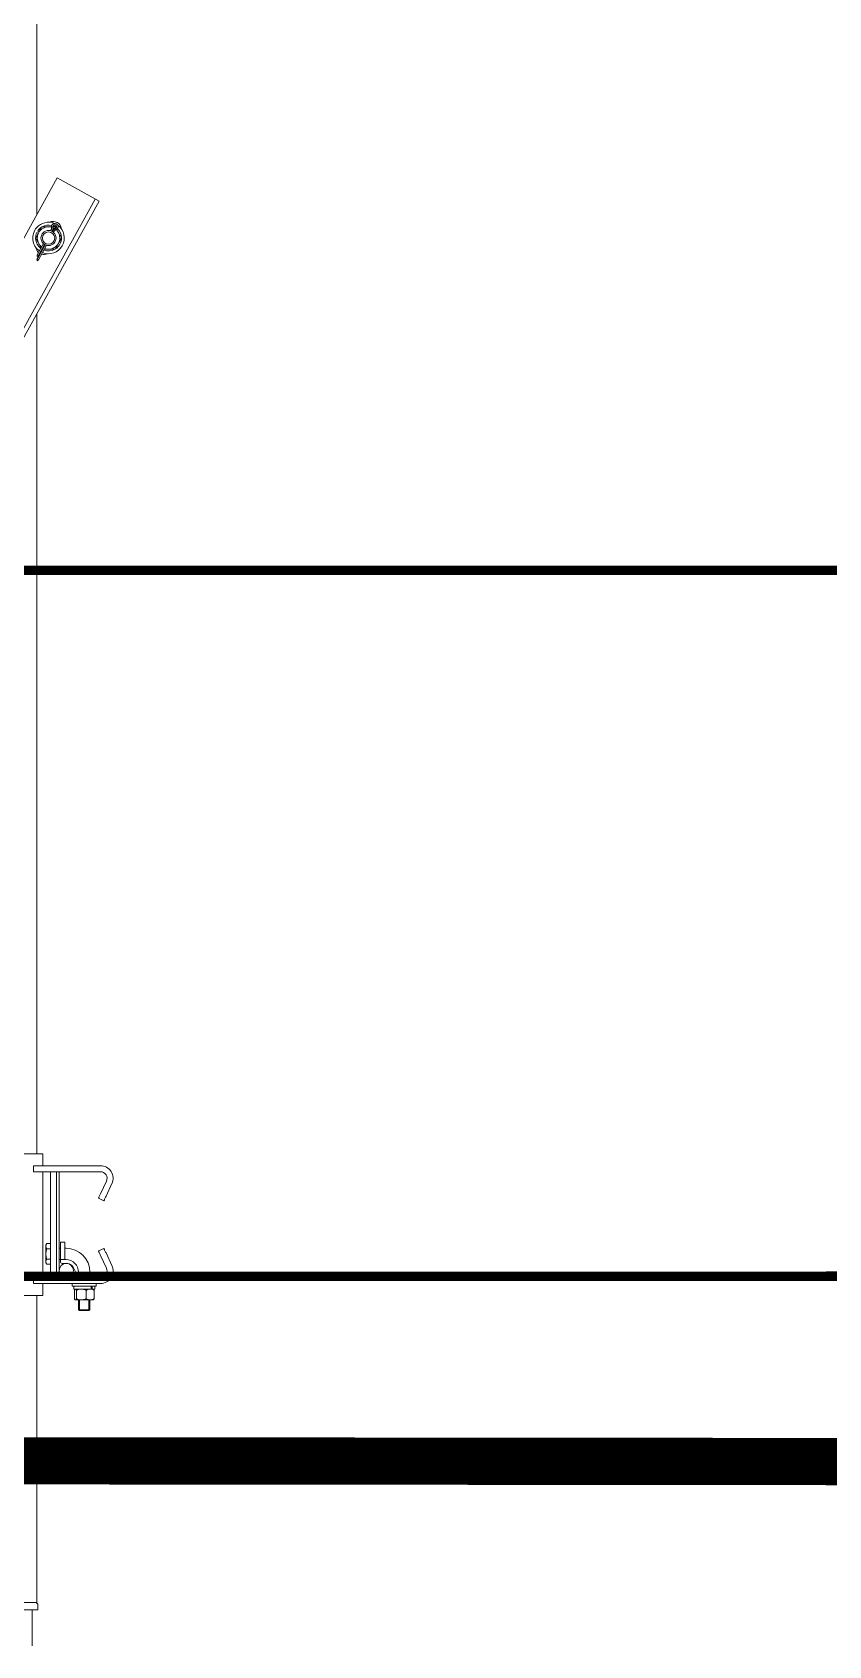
# Model space of a CAD drawing. Header units: millimetres. Extents: x -37020 to 35906, y -101 to 52234.
# Drawn here: x -281.232 to -280.388, y 326.005 to 327.713 of the extents above; entities that cross this region are included whole.
import ezdxf

# ---------------------------------------------------------------- set-up
doc = ezdxf.new("R2010")
doc.units = ezdxf.units.MM
doc.linetypes.add('TRAZO_Y_PUNTO2', pattern=[12.7, 6.35, -3.175, 0, -3.175])
for name, color, linetype in [('Catenaria', 2, 'Continuous'), ('ME-RIELES', 240, 'TRAZO_Y_PUNTO2'), ('Porticos existentes lado puente', 5, 'Continuous')]:
    doc.layers.add(name, color=color, linetype=linetype)

msp = doc.modelspace()

# ---------------------------------------------------------------- linework, layer by layer
at = {"color": 251, "linetype": 'Continuous', "lineweight": 15}
for p, q in [((-281.2272, 327.5194), (-281.2272, 328.3125)), ((-281.2055, 327.5586), (-281.8115, 326.4653)), ((-281.1611, 327.5339), (-281.2055, 327.5586)), ((-281.1653, 327.5362), (-281.7713, 326.443)), ((-281.1611, 327.5339), (-281.7671, 326.4407)), ((-281.2115, 327.5063), (-281.2114, 327.5063)), ((-281.2114, 327.5063), (-281.2111, 327.5064)), ((-281.2111, 327.5064), (-281.2106, 327.5065)), ((-281.2106, 327.5065), (-281.21, 327.5066)), ((-281.21, 327.5066), (-281.21, 327.5066)), ((-281.21, 327.5066), (-281.2099, 327.5066)), ((-281.2099, 327.5066), (-281.2098, 327.5066)), ((-281.2098, 327.5066), (-281.2098, 327.5066)), ((-281.2098, 327.5066), (-281.2097, 327.5066)), ((-281.208, 327.5071), (-281.2097, 327.507)), ((-281.2097, 327.5066), (-281.2097, 327.5067)), ((-281.2097, 327.5067), (-281.2097, 327.5067)), ((-281.2097, 327.5066), (-281.2097, 327.5066)), ((-281.2089, 327.5055), (-281.2096, 327.5058)), ((-281.2095, 327.5077), (-281.2085, 327.5073)), ((-281.2083, 327.5051), (-281.2089, 327.5055)), ((-281.2085, 327.5073), (-281.2084, 327.5072)), ((-281.2078, 327.5069), (-281.2067, 327.5061)), ((-281.2074, 327.5053), (-281.2075, 327.5054)), ((-281.2075, 327.5054), (-281.2075, 327.5054)), ((-281.2075, 327.5054), (-281.2075, 327.5054)), ((-281.2075, 327.5054), (-281.2075, 327.5054)), ((-281.2074, 327.5052), (-281.2074, 327.5053)), ((-281.2074, 327.5053), (-281.2074, 327.5053)), ((-281.2074, 327.5051), (-281.2074, 327.5052)), ((-281.2074, 327.5052), (-281.2074, 327.5052)), ((-281.2071, 327.5045), (-281.2074, 327.5051)), ((-281.2067, 327.5061), (-281.2066, 327.5061)), ((-281.2256, 327.5), (-281.2271, 327.5007)), ((-281.2186, 327.488), (-281.227, 327.4727)), ((-281.2182, 327.4879), (-281.2269, 327.4722)), ((-281.2267, 327.4771), (-281.2201, 327.4891)), ((-281.2246, 327.5016), (-281.2261, 327.5026)), ((-281.2189, 327.4882), (-281.2256, 327.476)), ((-281.2186, 327.488), (-281.2251, 327.4762)), ((-281.2125, 327.5027), (-281.2118, 327.504)), ((-281.2118, 327.504), (-281.2105, 327.5032)), ((-281.2105, 327.5032), (-281.2111, 327.5022)), ((-281.2102, 327.5031), (-281.2108, 327.502)), ((-281.2102, 327.5031), (-281.2108, 327.502)), ((-281.2105, 327.5032), (-281.2102, 327.5031)), ((-281.2099, 327.5029), (-281.2105, 327.5019)), ((-281.2099, 327.5029), (-281.2102, 327.5031)), ((-281.2086, 327.5022), (-281.2099, 327.5029)), ((-281.2086, 327.5022), (-281.2093, 327.5009)), ((-281.207, 327.5041), (-281.2071, 327.5045)), ((-281.2069, 327.5038), (-281.207, 327.5041)), ((-281.2068, 327.5037), (-281.2069, 327.5038)), ((-281.227, 327.4726), (-281.227, 327.4727)), ((-281.227, 327.4727), (-281.227, 327.4727)), ((-281.227, 327.4727), (-281.227, 327.4727)), ((-281.227, 327.4727), (-281.227, 327.4727)), ((-281.227, 327.4725), (-281.227, 327.4726)), ((-281.227, 327.4726), (-281.227, 327.4726)), ((-281.227, 327.4724), (-281.227, 327.4725)), ((-281.227, 327.4723), (-281.227, 327.4724)), ((-281.2269, 327.4722), (-281.227, 327.4723)), ((-281.227, 327.4723), (-281.227, 327.4723)), ((-281.2269, 327.4718), (-281.2269, 327.4722)), ((-281.2268, 327.4714), (-281.2269, 327.4718)), ((-281.2267, 327.471), (-281.2268, 327.4714)), ((-281.2267, 327.4771), (-281.2267, 327.477)), ((-281.2267, 327.477), (-281.2267, 327.4769)), ((-281.2267, 327.4769), (-281.2267, 327.4765)), ((-281.2267, 327.4765), (-281.2267, 327.4761)), ((-281.2267, 327.4761), (-281.2267, 327.4756)), ((-281.2267, 327.4756), (-281.2264, 327.4757)), ((-281.2263, 327.4713), (-281.2267, 327.471)), ((-281.2264, 327.4757), (-281.226, 327.4759)), ((-281.2259, 327.4715), (-281.2263, 327.4713)), ((-281.226, 327.4759), (-281.2256, 327.476)), ((-281.2257, 327.4717), (-281.2259, 327.4715)), ((-281.2255, 327.4718), (-281.2257, 327.4717)), ((-281.2256, 327.476), (-281.2256, 327.4761)), ((-281.2256, 327.4761), (-281.2255, 327.4761)), ((-281.2255, 327.4761), (-281.2254, 327.4761)), ((-281.2254, 327.4718), (-281.2255, 327.4718)), ((-281.2168, 327.4873), (-281.2254, 327.4718)), ((-281.2254, 327.4761), (-281.2253, 327.4761)), ((-281.2253, 327.4761), (-281.2253, 327.4762)), ((-281.2253, 327.4762), (-281.2252, 327.4762)), ((-281.2252, 327.4762), (-281.2252, 327.4762)), ((-281.2252, 327.4762), (-281.2251, 327.4762)), ((-281.2251, 327.4762), (-281.2251, 327.4762)), ((-281.2251, 327.4762), (-281.2251, 327.4762)), ((-281.2272, 326.5255), (-281.2272, 327.4147)), ((-281.2874, 326.5255), (-281.2209, 326.5255)), ((-281.2209, 326.5129), (-281.2209, 326.5255)), ((-281.2307, 326.5129), (-281.2307, 326.5065)), ((-281.1597, 326.5129), (-281.2307, 326.5129)), ((-281.1597, 326.5065), (-281.2307, 326.5065)), ((-281.2209, 326.3945), (-281.2209, 326.5065)), ((-281.2125, 326.5065), (-281.2125, 326.3945)), ((-281.2064, 326.3945), (-281.2064, 326.5065)), ((-281.2034, 326.3945), (-281.2034, 326.5065)), ((-281.1613, 326.4796), (-281.161, 326.4802)), ((-281.161, 326.4802), (-281.1607, 326.4809)), ((-281.1607, 326.4809), (-281.1603, 326.4816)), ((-281.1603, 326.4816), (-281.16, 326.4824)), ((-281.16, 326.4824), (-281.1596, 326.4832)), ((-281.1596, 326.4832), (-281.1534, 326.4966)), ((-281.1538, 326.4806), (-281.1542, 326.4797)), ((-281.1476, 326.4939), (-281.1538, 326.4806)), ((-281.1618, 326.4785), (-281.1617, 326.4787)), ((-281.1618, 326.4784), (-281.1618, 326.4785)), ((-281.1561, 326.4758), (-281.1618, 326.4784)), ((-281.1617, 326.4787), (-281.1615, 326.4791)), ((-281.1615, 326.4791), (-281.1613, 326.4796)), ((-281.156, 326.4758), (-281.1561, 326.4758)), ((-281.1559, 326.4761), (-281.156, 326.4758)), ((-281.1558, 326.4764), (-281.1559, 326.4761)), ((-281.1555, 326.4769), (-281.1558, 326.4764)), ((-281.1553, 326.4775), (-281.1555, 326.4769)), ((-281.1549, 326.4782), (-281.1553, 326.4775)), ((-281.1546, 326.4789), (-281.1549, 326.4782)), ((-281.1542, 326.4797), (-281.1546, 326.4789)), ((-281.2166, 326.4304), (-281.2175, 326.4289)), ((-281.2175, 326.4277), (-281.2175, 326.4289)), ((-281.2166, 326.4304), (-281.2125, 326.4304)), ((-281.1974, 326.4319), (-281.2022, 326.4319)), ((-281.2022, 326.4134), (-281.2022, 326.4319)), ((-281.1974, 326.4134), (-281.1974, 326.4319)), ((-281.2175, 326.4194), (-281.2175, 326.4277)), ((-281.2175, 326.4112), (-281.2175, 326.4194)), ((-281.2166, 326.4249), (-281.2125, 326.4249)), ((-281.2166, 326.414), (-281.2125, 326.414)), ((-281.2022, 326.4254), (-281.2034, 326.4254)), ((-281.2034, 326.4134), (-281.2022, 326.4134)), ((-281.1962, 326.4134), (-281.2022, 326.4134)), ((-281.2022, 326.4134), (-281.2022, 326.4115)), ((-281.1974, 326.4134), (-281.2022, 326.4134)), ((-281.1962, 326.4254), (-281.1974, 326.4254)), ((-281.1618, 326.4226), (-281.1561, 326.4253)), ((-281.1618, 326.4225), (-281.1618, 326.4226)), ((-281.1617, 326.4223), (-281.1618, 326.4225)), ((-281.1615, 326.422), (-281.1617, 326.4223)), ((-281.1613, 326.4215), (-281.1615, 326.422)), ((-281.161, 326.4209), (-281.1613, 326.4215)), ((-281.1607, 326.4202), (-281.161, 326.4209)), ((-281.1603, 326.4194), (-281.1607, 326.4202)), ((-281.16, 326.4186), (-281.1603, 326.4194)), ((-281.1596, 326.4178), (-281.16, 326.4186)), ((-281.1534, 326.4045), (-281.1596, 326.4178)), ((-281.1561, 326.4253), (-281.156, 326.4252)), ((-281.156, 326.4252), (-281.1559, 326.425)), ((-281.1559, 326.425), (-281.1558, 326.4246)), ((-281.1558, 326.4246), (-281.1555, 326.4242)), ((-281.1555, 326.4242), (-281.1553, 326.4236)), ((-281.1553, 326.4236), (-281.1549, 326.4229)), ((-281.1549, 326.4229), (-281.1546, 326.4221)), ((-281.1546, 326.4221), (-281.1542, 326.4213)), ((-281.1542, 326.4213), (-281.1538, 326.4205)), ((-281.1538, 326.4205), (-281.1476, 326.4072)), ((-281.2307, 326.3882), (-281.2307, 326.3945)), ((-281.1597, 326.3945), (-281.2307, 326.3945)), ((-281.2175, 326.4099), (-281.2175, 326.4112)), ((-281.2175, 326.4099), (-281.2166, 326.4085)), ((-281.2166, 326.4085), (-281.2125, 326.4085)), ((-281.2002, 326.4095), (-281.1962, 326.4095)), ((-281.1962, 326.4095), (-281.1959, 326.4095)), ((-281.185, 326.4001), (-281.1829, 326.4001)), ((-281.1829, 326.4001), (-281.1829, 326.3945)), ((-281.1709, 326.4001), (-281.1829, 326.4001)), ((-281.1819, 326.4001), (-281.1819, 326.3945)), ((-281.1719, 326.3945), (-281.1719, 326.4001)), ((-281.1709, 326.3945), (-281.1709, 326.4001)), ((-281.1597, 326.3882), (-281.2307, 326.3882)), ((-281.2209, 326.3755), (-281.2209, 326.3882)), ((-281.1896, 326.3882), (-281.1896, 326.3854)), ((-281.1642, 326.3854), (-281.1896, 326.3854)), ((-281.1879, 326.3854), (-281.1879, 326.3822)), ((-281.1696, 326.3822), (-281.1879, 326.3822)), ((-281.1873, 326.3809), (-281.1873, 326.3721)), ((-281.1864, 326.3822), (-281.1866, 326.382)), ((-281.1851, 326.3809), (-281.1851, 326.3721)), ((-281.1747, 326.3809), (-281.1747, 326.3721)), ((-281.1696, 326.3822), (-281.1696, 326.3854)), ((-281.1696, 326.3822), (-281.1684, 326.3822)), ((-281.1684, 326.3822), (-281.1684, 326.3854)), ((-281.1658, 326.3822), (-281.1684, 326.3822)), ((-281.1671, 326.382), (-281.1673, 326.3822)), ((-281.1664, 326.3809), (-281.1664, 326.3721)), ((-281.1658, 326.3822), (-281.1658, 326.3854)), ((-281.1642, 326.3854), (-281.1642, 326.3882)), ((-281.2874, 326.3755), (-281.2209, 326.3755)), ((-281.2272, 326.0505), (-281.2272, 326.3755)), ((-281.1866, 326.371), (-281.1864, 326.3708)), ((-281.1864, 326.3708), (-281.1862, 326.3708)), ((-281.1862, 326.3708), (-281.1799, 326.3708)), ((-281.1829, 326.3708), (-281.1829, 326.3604)), ((-281.1829, 326.3604), (-281.1819, 326.3594)), ((-281.1829, 326.3604), (-281.1709, 326.3604)), ((-281.1819, 326.3708), (-281.1819, 326.3604)), ((-281.1799, 326.3708), (-281.1706, 326.3708)), ((-281.1719, 326.3604), (-281.1719, 326.3708)), ((-281.1719, 326.3594), (-281.1709, 326.3604)), ((-281.1709, 326.3604), (-281.1709, 326.3708)), ((-281.1706, 326.3708), (-281.1673, 326.3708)), ((-281.1673, 326.3708), (-281.1671, 326.371)), ((-281.1719, 326.3594), (-281.1819, 326.3594)), ((-281.2269, 326.0425), (-281.2879, 326.0425)), ((-281.2875, 326.0505), (-281.2272, 326.0505)), ((-281.232, 326.0047), (-281.232, 326.0425)), ((-281.2259, 326.0485), (-281.2279, 326.0505)), ((-281.2259, 326.0435), (-281.2259, 326.0485))]:
    msp.add_line(p, q, dxfattribs=at)
for centre, radius in [((-281.2147, 327.495), 0.008), ((-281.2147, 327.495), 0.0065), ((-281.1959, 326.402), 0.0075)]:
    msp.add_circle(centre, radius, dxfattribs=at)
for centre, radius, start, end in [((-281.2147, 327.495), 0.0167, 138.7644, 234.6254), ((-281.2147, 327.495), 0.0167, 67.9875, 138.7644), ((-281.2147, 327.495), 0.0137, 122.4862, 146.5), ((-281.2147, 327.495), 0.0119, 91, 151), ((-281.2147, 327.495), 0.0137, 75.7563, 119.2878), ((-281.2147, 327.495), 0.0167, 247.3746, 54.0125), ((-281.2147, 327.495), 0.0119, 74.7098, 91), ((-281.2098, 327.5038), 0.00875, 6.2791, 115.7209), ((-281.2148, 327.5056), 0.00336, 331, 11.7336), ((-281.2081, 327.507), 0.00351, 331, 191.7336), ((-281.2148, 327.5056), 0.00485, 331, 11.7336), ((-281.2148, 327.5056), 0.00521, 331, 11.7336), ((-281.2057, 327.5005), 0.00521, 110.2664, 151), ((-281.2081, 327.507), 0.00203, 290.2664, 191.7336), ((-281.2057, 327.5005), 0.00485, 110.2664, 151), ((-281.2081, 327.507), 0.00167, 290.2664, 191.7336), ((-281.2081, 327.507), 0.00351, 290.2664, 331), ((-281.2147, 327.495), 0.0137, 1.9308, 46.2437), ((-281.2147, 327.495), 0.0137, 155.5, 179.8653), ((-281.2147, 327.495), 0.0137, 182.5777, 233.2411), ((-281.2147, 327.495), 0.0119, 151, 211), ((-281.2147, 327.495), 0.0119, 211, 232.0659), ((-281.2147, 327.495), 0.0119, 271, 331), ((-281.2057, 327.5005), 0.00336, 110.2664, 151), ((-281.2147, 327.495), 0.0137, 302.0287, 0.4601), ((-281.2147, 327.495), 0.0119, 31, 47.2902), ((-281.2147, 327.495), 0.0119, 331, 31), ((-281.2195, 327.4863), 0.00875, 186.2791, 228.7939), ((-281.2195, 327.4863), 0.00875, 253.2061, 295.7209), ((-281.2147, 327.495), 0.0137, 248.7588, 299.5024), ((-281.2147, 327.495), 0.0119, 249.9341, 271), ((-281.1597, 326.4995), 0.0134, 335, 90), ((-281.1597, 326.4995), 0.007, 335, 90), ((-281.2002, 326.4115), 0.002, 180, 270), ((-281.1962, 326.4001), 0.0253, 0, 90), ((-281.1962, 326.4001), 0.0133, 0, 90), ((-281.1962, 326.4001), 0.00939, 10.1106, 89.128), ((-281.185, 326.4021), 0.002, 190.1131, 270), ((-281.1597, 326.4015), 0.0134, 270, 25), ((-281.1597, 326.4015), 0.007, 270, 25), ((-281.2269, 326.0435), 0.001, 270, 0)]:
    msp.add_arc(centre, radius, start, end, dxfattribs=at)
for points, knots in [([(-281.2218, 327.5068), (-281.2223, 327.5059), (-281.2233, 327.504), (-281.2245, 327.5019), (-281.2251, 327.5008), (-281.2251, 327.5008)], [0, 0, 0, 0, 0.4845457, 0.9867481, 1, 1, 1, 1]), ([(-281.2149, 327.5069), (-281.215, 327.5069), (-281.2161, 327.5069), (-281.218, 327.5069), (-281.2201, 327.5069), (-281.2214, 327.5068), (-281.2218, 327.5068)], [0, 0, 0, 0, 0.066921, 0.435837, 0.815266, 1, 1, 1, 1]), ([(-281.2115, 327.507), (-281.2118, 327.507), (-281.2129, 327.507), (-281.214, 327.507), (-281.2149, 327.5069)], [0, 0, 0, 0, 0.2287917, 1, 1, 1, 1]), ([(-281.2071, 327.5056), (-281.2072, 327.5058), (-281.2075, 327.5063), (-281.2078, 327.5067), (-281.208, 327.5071)], [0, 0, 0, 0, 0.32141, 1, 1, 1, 1]), ([(-281.2251, 327.5008), (-281.2256, 327.5), (-281.2265, 327.4983), (-281.2276, 327.4963), (-281.2283, 327.4951), (-281.2284, 327.4948)], [0, 0, 0, 0, 0.406636, 0.827972, 1, 1, 1, 1]), ([(-281.2284, 327.4948), (-281.2279, 327.4939), (-281.2268, 327.492), (-281.2255, 327.49), (-281.2249, 327.4889), (-281.2249, 327.4889)], [0, 0, 0, 0, 0.484546, 0.986748, 1, 1, 1, 1]), ([(-281.2249, 327.4889), (-281.2244, 327.4881), (-281.2236, 327.4867), (-281.2228, 327.4854), (-281.2224, 327.4848)], [0, 0, 0, 0, 0.597277, 1, 1, 1, 1]), ([(-281.2076, 327.4832), (-281.2071, 327.4842), (-281.206, 327.4861), (-281.2049, 327.4882), (-281.2043, 327.4892), (-281.2043, 327.4893)], [0, 0, 0, 0, 0.484547, 0.986748, 1, 1, 1, 1]), ([(-281.2045, 327.5012), (-281.205, 327.502), (-281.2056, 327.503), (-281.2061, 327.5039), (-281.2062, 327.5041)], [0, 0, 0, 0, 0.847161, 1, 1, 1, 1]), ([(-281.2009, 327.4953), (-281.2015, 327.4962), (-281.2026, 327.4981), (-281.2038, 327.5001), (-281.2045, 327.5011), (-281.2045, 327.5012)], [0, 0, 0, 0, 0.4845457, 0.9867486, 1, 1, 1, 1]), ([(-281.2043, 327.4893), (-281.2038, 327.4901), (-281.2028, 327.4918), (-281.2017, 327.4938), (-281.2011, 327.4949), (-281.2009, 327.4953)], [0, 0, 0, 0, 0.406635, 0.827972, 1, 1, 1, 1]), ([(-281.2145, 327.4831), (-281.2146, 327.4831), (-281.2157, 327.4831), (-281.2173, 327.4831), (-281.2187, 327.4831), (-281.2192, 327.483)], [0, 0, 0, 0, 0.098345, 0.64049, 1, 1, 1, 1]), ([(-281.2076, 327.4832), (-281.2082, 327.4832), (-281.2096, 327.4832), (-281.2119, 327.4832), (-281.2136, 327.4831), (-281.2145, 327.4831)], [0, 0, 0, 0, 0.265444, 0.628072, 1, 1, 1, 1]), ([(-281.2175, 326.4277), (-281.2175, 326.4277), (-281.2175, 326.4282), (-281.2173, 326.4292), (-281.2168, 326.43), (-281.2166, 326.4304)], [0, 0, 0, 0, 0.070092, 0.530785, 1, 1, 1, 1]), ([(-281.2166, 326.4249), (-281.2169, 326.4254), (-281.2173, 326.4263), (-281.2174, 326.4272), (-281.2175, 326.4277)], [0, 0, 0, 0, 0.495458, 1, 1, 1, 1]), ([(-281.2175, 326.4194), (-281.2174, 326.4209), (-281.2172, 326.4228), (-281.2167, 326.4246), (-281.2166, 326.4249)], [0, 0, 0, 0, 0.805745, 1, 1, 1, 1]), ([(-281.2166, 326.414), (-281.217, 326.4154), (-281.2174, 326.4172), (-281.2175, 326.419), (-281.2175, 326.4194)], [0, 0, 0, 0, 0.781278, 1, 1, 1, 1]), ([(-281.2175, 326.4112), (-281.2175, 326.4113), (-281.2175, 326.4118), (-281.2173, 326.4127), (-281.2168, 326.4135), (-281.2166, 326.414)], [0, 0, 0, 0, 0.070092, 0.5307855, 1, 1, 1, 1]), ([(-281.2166, 326.4085), (-281.2169, 326.4089), (-281.2173, 326.4098), (-281.2174, 326.4107), (-281.2175, 326.4112)], [0, 0, 0, 0, 0.495458, 1, 1, 1, 1]), ([(-281.1873, 326.3809), (-281.1871, 326.3813), (-281.1869, 326.3818), (-281.1867, 326.3819), (-281.1866, 326.382)], [0, 0, 0, 0, 0.737305, 1, 1, 1, 1]), ([(-281.1862, 326.3822), (-281.186, 326.3822), (-281.1857, 326.3821), (-281.1854, 326.3815), (-281.1852, 326.3811), (-281.1851, 326.3809)], [0, 0, 0, 0, 0.406292, 0.82727, 1, 1, 1, 1]), ([(-281.1851, 326.3809), (-281.1847, 326.3811), (-281.1836, 326.3816), (-281.1819, 326.3821), (-281.1806, 326.3822), (-281.1799, 326.3822)], [0, 0, 0, 0, 0.26546, 0.628076, 1, 1, 1, 1]), ([(-281.1799, 326.3822), (-281.1798, 326.3822), (-281.179, 326.3822), (-281.1775, 326.382), (-281.1759, 326.3815), (-281.175, 326.3811), (-281.1747, 326.3809)], [0, 0, 0, 0, 0.066532, 0.435282, 0.81455, 1, 1, 1, 1]), ([(-281.1747, 326.3809), (-281.174, 326.3813), (-281.1727, 326.3819), (-281.1713, 326.3822), (-281.1706, 326.3822), (-281.1706, 326.3822)], [0, 0, 0, 0, 0.484341, 0.986326, 1, 1, 1, 1]), ([(-281.1706, 326.3822), (-281.17, 326.3822), (-281.1688, 326.3821), (-281.1674, 326.3815), (-281.1667, 326.3811), (-281.1664, 326.3809)], [0, 0, 0, 0, 0.406293, 0.82727, 1, 1, 1, 1]), ([(-281.1664, 326.3809), (-281.1666, 326.3813), (-281.1668, 326.3818), (-281.1671, 326.3819), (-281.1671, 326.382)], [0, 0, 0, 0, 0.7373052, 1, 1, 1, 1]), ([(-281.1873, 326.3721), (-281.1871, 326.3718), (-281.1868, 326.3711), (-281.1864, 326.3708), (-281.1862, 326.3708), (-281.1862, 326.3708)], [0, 0, 0, 0, 0.484341, 0.986326, 1, 1, 1, 1]), ([(-281.1862, 326.3708), (-281.186, 326.3709), (-281.1857, 326.371), (-281.1854, 326.3715), (-281.1852, 326.372), (-281.1851, 326.3721)], [0, 0, 0, 0, 0.406292, 0.82727, 1, 1, 1, 1]), ([(-281.1851, 326.3721), (-281.1847, 326.3719), (-281.1836, 326.3715), (-281.1819, 326.3709), (-281.1806, 326.3709), (-281.1799, 326.3708)], [0, 0, 0, 0, 0.26546, 0.628076, 1, 1, 1, 1]), ([(-281.1799, 326.3708), (-281.1798, 326.3708), (-281.179, 326.3708), (-281.1775, 326.371), (-281.1759, 326.3716), (-281.175, 326.372), (-281.1747, 326.3721)], [0, 0, 0, 0, 0.066532, 0.435282, 0.814551, 1, 1, 1, 1]), ([(-281.1747, 326.3721), (-281.174, 326.3718), (-281.1727, 326.3711), (-281.1713, 326.3708), (-281.1706, 326.3708), (-281.1706, 326.3708)], [0, 0, 0, 0, 0.484341, 0.986326, 1, 1, 1, 1]), ([(-281.1706, 326.3708), (-281.17, 326.3709), (-281.1688, 326.371), (-281.1674, 326.3715), (-281.1667, 326.372), (-281.1664, 326.3721)], [0, 0, 0, 0, 0.406293, 0.82727, 1, 1, 1, 1]), ([(-281.1664, 326.3721), (-281.1666, 326.3717), (-281.1668, 326.3712), (-281.1671, 326.3711), (-281.1671, 326.3711)], [0, 0, 0, 0, 0.7373052, 1, 1, 1, 1])]:
    msp.add_open_spline(points, degree=3, knots=knots, dxfattribs=at)
at = {"layer": 'Catenaria', "color": 90, "ltscale": 0.1, "const_width": 0.01}
msp.add_lwpolyline([(35.4671, 326.1598), (3.6915, 326.4902), (-52.028, 326.0948), (-107.422, 326.1418), (-158.8545, 326.0848), (-218.2988, 326.4057), (-282.0636, 326.3956), (-282.0636, 326.3956), (-342.3255, 328.5674)], dxfattribs=at)
at = {"layer": 'ME-RIELES', "color": 8, "ltscale": 0.1, "const_width": 0.01, "elevation": 0.2291}
msp.add_lwpolyline([(-342.3628, 327.1461), (58.431, 327.1276)], dxfattribs=at)
at = {"layer": 'Porticos existentes lado puente', "color": 5, "ltscale": 0.1, "const_width": 0.05, "elevation": -11.48}
msp.add_lwpolyline([(-219.0146, 326.1426), (-282.3724, 326.2015)], dxfattribs=at)

doc.saveas('drawing.dxf')
